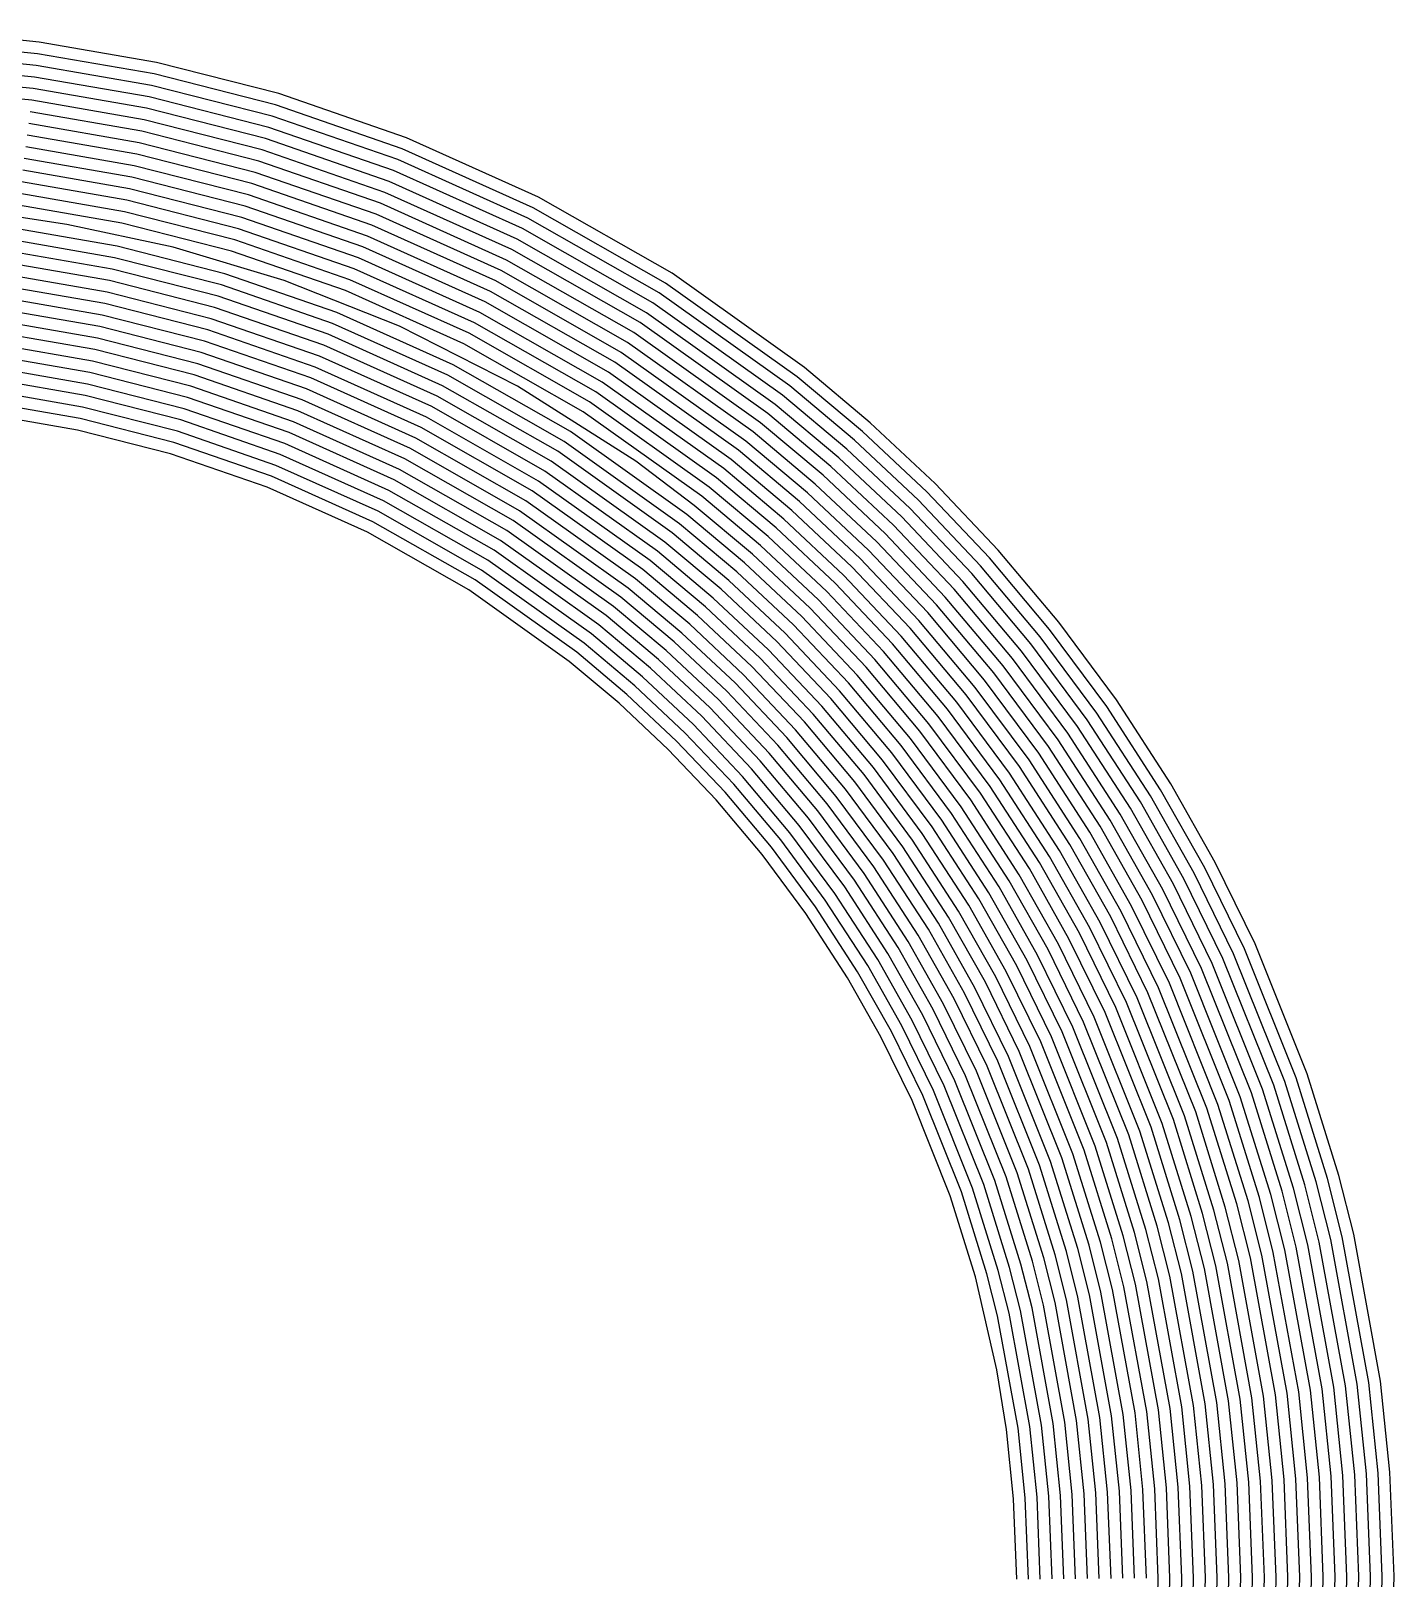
# Model space of a CAD drawing. Header units: metres. Extents: x -19 to 19, y -19.6 to 19.6.
# Drawn here: x -9.493 to -6.024, y -15.662 to -11.725 of the extents above; entities that cross this region are included whole.
import ezdxf

# ---------------------------------------------------------------- set-up
doc = ezdxf.new("R2010")
doc.units = ezdxf.units.M

msp = doc.modelspace()

# ---------------------------------------------------------------- linework, layer by layer
for p, q in [((-9.472871, -11.753523, 0.175655), (-9.762797, -11.725311, 0.178022)), ((-9.476614, -11.783189, 0.173079), (-9.764657, -11.75516, 0.175435)), ((-9.173959, -11.805297, 0.17131), (-9.472871, -11.753523, 0.175655)), ((-9.480357, -11.812854, 0.170503), (-9.766518, -11.785009, 0.172848)), ((-9.18023, -11.83453, 0.168762), (-9.476614, -11.783189, 0.173079)), ((-8.862153, -11.884864, 0.164595), (-9.173959, -11.805297, 0.17131)), ((-9.487842, -11.872185, 0.16535), (-9.770238, -11.844708, 0.167674)), ((-9.484099, -11.84252, 0.167926), (-9.768378, -11.814858, 0.170261)), ((-9.192771, -11.892994, 0.163667), (-9.484099, -11.84252, 0.167926)), ((-9.1865, -11.863762, 0.166214), (-9.480357, -11.812854, 0.170503)), ((-8.870777, -11.913496, 0.162086), (-9.18023, -11.83453, 0.168762)), ((-9.491585, -11.901851, 0.162774), (-9.772099, -11.874557, 0.165086)), ((-9.199042, -11.922227, 0.161119), (-9.487842, -11.872185, 0.16535)), ((-8.8794, -11.942127, 0.159577), (-9.1865, -11.863762, 0.166214)), ((-8.537687, -11.997171, 0.155052), (-8.862153, -11.884864, 0.164595)), ((-9.205313, -11.951459, 0.158572), (-9.491585, -11.901851, 0.162774)), ((-8.896647, -11.999389, 0.154559), (-9.199042, -11.922227, 0.161119)), ((-8.888023, -11.970758, 0.157068), (-9.192771, -11.892994, 0.163667)), ((-8.548759, -12.024954, 0.152602), (-8.870777, -11.913496, 0.162086)), ((-9.217854, -12.009924, 0.153477), (-9.499071, -11.961182, 0.157621)), ((-9.211583, -11.980692, 0.156024), (-9.495328, -11.931516, 0.160197)), ((-8.90527, -12.02802, 0.15205), (-9.205313, -11.951459, 0.158572)), ((-8.559831, -12.052736, 0.150151), (-8.8794, -11.942127, 0.159577)), ((-9.224125, -12.039157, 0.150929), (-9.502814, -11.990848, 0.155045)), ((-8.913893, -12.056651, 0.149541), (-9.211583, -11.980692, 0.156024)), ((-8.581975, -12.1083, 0.14525), (-8.896647, -11.999389, 0.154559)), ((-8.570903, -12.080518, 0.147701), (-8.888023, -11.970758, 0.157068)), ((-8.20137, -12.148371, 0.142072), (-8.537687, -11.997171, 0.155052)), ((-9.230395, -12.068389, 0.148382), (-9.506557, -12.020513, 0.152468)), ((-8.93114, -12.113913, 0.144524), (-9.224125, -12.039157, 0.150929)), ((-8.922517, -12.085282, 0.147032), (-9.217854, -12.009924, 0.153477)), ((-8.593047, -12.136083, 0.142799), (-8.90527, -12.02802, 0.15205)), ((-8.214976, -12.175012, 0.139696), (-8.548759, -12.024954, 0.152602)), ((-9.242937, -12.126854, 0.143287), (-9.514043, -12.079844, 0.147316)), ((-9.236666, -12.097622, 0.145834), (-9.5103, -12.050179, 0.149892)), ((-8.939763, -12.142544, 0.142015), (-9.230395, -12.068389, 0.148382)), ((-8.615191, -12.191647, 0.137898), (-8.922517, -12.085282, 0.147032)), ((-8.604119, -12.163865, 0.140349), (-8.913893, -12.056651, 0.149541)), ((-8.242186, -12.228295, 0.134945), (-8.570903, -12.080518, 0.147701)), ((-8.228581, -12.201654, 0.137321), (-8.559831, -12.052736, 0.150151)), ((-9.249208, -12.156086, 0.140739), (-9.517786, -12.10951, 0.144739)), ((-8.948387, -12.171175, 0.139506), (-9.236666, -12.097622, 0.145834)), ((-8.626263, -12.21943, 0.135448), (-8.93114, -12.113913, 0.144524)), ((-8.255792, -12.254937, 0.132569), (-8.581975, -12.1083, 0.14525)), ((-9.255478, -12.185319, 0.138192), (-9.521529, -12.139175, 0.142163)), ((-8.965633, -12.228437, 0.134488), (-9.249208, -12.156086, 0.140739)), ((-8.95701, -12.199806, 0.136997), (-9.242937, -12.126854, 0.143287)), ((-8.637336, -12.247212, 0.132997), (-8.939763, -12.142544, 0.142015)), ((-8.283003, -12.308219, 0.127817), (-8.604119, -12.163865, 0.140349)), ((-8.269397, -12.281578, 0.130193), (-8.593047, -12.136083, 0.142799)), ((-7.86195, -12.341699, 0.125253), (-8.20137, -12.148371, 0.142072)), ((-9.402043, -12.217982, 0.135349), (-9.529015, -12.198506, 0.13701)), ((-9.261749, -12.214551, 0.135644), (-9.525272, -12.168841, 0.139587)), ((-8.974257, -12.257068, 0.131979), (-9.255478, -12.185319, 0.138192)), ((-8.65948, -12.302776, 0.128096), (-8.95701, -12.199806, 0.136997)), ((-8.648408, -12.274994, 0.130547), (-8.948387, -12.171175, 0.139506)), ((-8.296608, -12.334861, 0.125441), (-8.615191, -12.191647, 0.137898)), ((-7.894282, -12.39206, 0.120705), (-8.228581, -12.201654, 0.137321)), ((-7.878116, -12.366879, 0.122979), (-8.214976, -12.175012, 0.139696)), ((-9.27429, -12.273016, 0.130549), (-9.532757, -12.228172, 0.134434)), ((-9.131173, -12.27573, 0.130323), (-9.402043, -12.217982, 0.135349)), ((-8.98288, -12.285699, 0.12947), (-9.261749, -12.214551, 0.135644)), ((-8.670552, -12.330559, 0.125646), (-8.965633, -12.228437, 0.134488)), ((-8.310213, -12.361502, 0.123065), (-8.626263, -12.21943, 0.135448)), ((-7.910448, -12.417241, 0.118431), (-8.242186, -12.228295, 0.134945)), ((-9.280561, -12.302249, 0.128002), (-9.5365, -12.257837, 0.131858)), ((-9.000127, -12.342961, 0.124452), (-9.27429, -12.273016, 0.130549)), ((-8.849029, -12.360169, 0.122967), (-9.131173, -12.27573, 0.130323)), ((-8.681624, -12.358341, 0.123195), (-8.974257, -12.257068, 0.131979)), ((-8.337424, -12.414785, 0.118313), (-8.648408, -12.274994, 0.130547)), ((-8.323819, -12.388143, 0.120689), (-8.637336, -12.247212, 0.132997)), ((-7.94278, -12.467602, 0.113883), (-8.269397, -12.281578, 0.130193)), ((-7.926614, -12.442421, 0.116157), (-8.255792, -12.254937, 0.132569)), ((-9.293102, -12.360713, 0.122906), (-9.543986, -12.317168, 0.126705)), ((-9.286832, -12.331481, 0.125454), (-9.540243, -12.287503, 0.129281)), ((-9.00875, -12.371592, 0.121943), (-9.280561, -12.302249, 0.128002)), ((-8.692696, -12.386123, 0.120745), (-8.98288, -12.285699, 0.12947)), ((-8.35103, -12.441426, 0.115937), (-8.65948, -12.302776, 0.128096)), ((-7.958946, -12.492783, 0.111609), (-8.283003, -12.308219, 0.127817)), ((-9.299373, -12.389946, 0.120359), (-9.547729, -12.346834, 0.124129)), ((-9.025997, -12.428854, 0.116925), (-9.293102, -12.360713, 0.122906)), ((-9.017373, -12.400223, 0.119434), (-9.286832, -12.331481, 0.125454)), ((-8.71484, -12.441688, 0.115843), (-9.000127, -12.342961, 0.124452)), ((-8.555767, -12.476282, 0.112774), (-8.849029, -12.360169, 0.122967)), ((-8.37824, -12.494709, 0.111185), (-8.681624, -12.358341, 0.123195)), ((-8.364635, -12.468068, 0.113561), (-8.670552, -12.330559, 0.125646)), ((-7.975112, -12.517963, 0.109335), (-8.296608, -12.334861, 0.125441)), ((-7.524477, -12.582018, 0.104001), (-7.86195, -12.341699, 0.125253)), ((-9.305644, -12.419178, 0.117811), (-9.551472, -12.3765, 0.121552)), ((-9.03462, -12.457485, 0.114416), (-9.299373, -12.389946, 0.120359)), ((-8.736984, -12.497252, 0.110942), (-9.017373, -12.400223, 0.119434)), ((-8.725912, -12.46947, 0.113393), (-9.00875, -12.371592, 0.121943)), ((-8.391846, -12.52135, 0.10881), (-8.692696, -12.386123, 0.120745)), ((-8.007443, -12.568325, 0.104787), (-8.323819, -12.388143, 0.120689)), ((-7.991278, -12.543144, 0.107061), (-8.310213, -12.361502, 0.123065)), ((-7.561902, -12.628747, 0.099715), (-7.894282, -12.39206, 0.120705)), ((-7.54319, -12.605382, 0.101858), (-7.878116, -12.366879, 0.122979)), ((-9.318185, -12.477643, 0.112716), (-9.558958, -12.435831, 0.1164)), ((-9.311915, -12.448411, 0.115264), (-9.555215, -12.406165, 0.118976)), ((-9.043244, -12.486116, 0.111907), (-9.305644, -12.419178, 0.117811)), ((-8.748056, -12.525035, 0.108492), (-9.025997, -12.428854, 0.116925)), ((-8.023609, -12.593506, 0.102513), (-8.337424, -12.414785, 0.118313)), ((-7.580615, -12.652111, 0.097572), (-7.910448, -12.417241, 0.118431)), ((-9.324456, -12.506876, 0.110169), (-9.562701, -12.465496, 0.113823)), ((-9.06049, -12.543378, 0.106889), (-9.318185, -12.477643, 0.112716)), ((-9.051867, -12.514747, 0.109398), (-9.311915, -12.448411, 0.115264)), ((-8.759128, -12.552817, 0.106041), (-9.03462, -12.457485, 0.114416)), ((-8.432662, -12.601275, 0.101682), (-8.725912, -12.46947, 0.113393)), ((-8.419056, -12.574633, 0.104058), (-8.71484, -12.441688, 0.115843)), ((-8.25487, -12.628854, 0.099194), (-8.555767, -12.476282, 0.112774)), ((-8.055941, -12.643867, 0.097965), (-8.364635, -12.468068, 0.113561)), ((-8.039775, -12.618686, 0.100239), (-8.35103, -12.441426, 0.115937)), ((-7.618041, -12.69884, 0.093285), (-7.94278, -12.467602, 0.113883)), ((-7.599328, -12.675475, 0.095428), (-7.926614, -12.442421, 0.116157)), ((-9.330727, -12.536108, 0.107621), (-9.566444, -12.495162, 0.111247)), ((-9.069114, -12.572009, 0.104381), (-9.324456, -12.506876, 0.110169)), ((-8.781272, -12.608381, 0.10114), (-9.051867, -12.514747, 0.109398)), ((-8.7702, -12.580599, 0.103591), (-9.043244, -12.486116, 0.111907)), ((-8.446267, -12.627916, 0.099306), (-8.736984, -12.497252, 0.110942)), ((-8.072107, -12.669048, 0.095691), (-8.37824, -12.494709, 0.111185)), ((-7.655466, -12.745568, 0.088999), (-7.975112, -12.517963, 0.109335)), ((-7.636753, -12.722204, 0.091142), (-7.958946, -12.492783, 0.111609)), ((-9.343268, -12.594573, 0.102526), (-9.57393, -12.554493, 0.106095)), ((-9.336997, -12.565341, 0.105074), (-9.570187, -12.524827, 0.108671)), ((-9.077737, -12.60064, 0.101872), (-9.330727, -12.536108, 0.107621)), ((-8.792344, -12.636164, 0.09869), (-9.06049, -12.543378, 0.106889)), ((-8.473478, -12.681199, 0.094554), (-8.759128, -12.552817, 0.106041)), ((-8.459873, -12.654557, 0.09693), (-8.748056, -12.525035, 0.108492)), ((-8.088273, -12.694228, 0.093417), (-8.391846, -12.52135, 0.10881)), ((-7.674179, -12.768933, 0.086855), (-7.991278, -12.543144, 0.107061)), ((-9.349539, -12.623805, 0.099979), (-9.577673, -12.584158, 0.103518)), ((-9.094984, -12.657902, 0.096854), (-9.343268, -12.594573, 0.102526)), ((-9.08636, -12.629271, 0.099363), (-9.336997, -12.565341, 0.105074)), ((-8.803416, -12.663946, 0.096239), (-9.069114, -12.572009, 0.104381)), ((-8.487083, -12.70784, 0.092178), (-8.7702, -12.580599, 0.103591)), ((-8.120605, -12.74459, 0.088869), (-8.419056, -12.574633, 0.104058)), ((-7.711605, -12.815661, 0.082569), (-8.023609, -12.593506, 0.102513)), ((-7.692892, -12.792297, 0.084712), (-8.007443, -12.568325, 0.104787)), ((-7.357501, -12.722155, 0.091429), (-7.524477, -12.582018, 0.104001)), ((-9.35581, -12.653038, 0.097431), (-9.581415, -12.613824, 0.100942)), ((-9.103607, -12.686533, 0.094345), (-9.349539, -12.623805, 0.099979)), ((-8.82556, -12.719511, 0.091338), (-9.08636, -12.629271, 0.099363)), ((-8.814488, -12.691728, 0.093789), (-9.077737, -12.60064, 0.101872)), ((-8.514294, -12.761123, 0.087426), (-8.792344, -12.636164, 0.09869)), ((-8.500689, -12.734481, 0.089802), (-8.781272, -12.608381, 0.10114)), ((-8.152936, -12.794951, 0.084321), (-8.446267, -12.627916, 0.099306)), ((-8.136771, -12.769771, 0.086595), (-8.432662, -12.601275, 0.101682)), ((-7.954422, -12.82035, 0.082046), (-8.25487, -12.628854, 0.099194)), ((-7.730317, -12.839026, 0.080426), (-8.039775, -12.618686, 0.100239)), ((-7.397447, -12.766765, 0.087299), (-7.561902, -12.628747, 0.099715)), ((-7.377474, -12.74446, 0.089364), (-7.54319, -12.605382, 0.101858)), ((-9.368351, -12.711503, 0.092336), (-9.588901, -12.673155, 0.095789)), ((-9.36208, -12.68227, 0.094884), (-9.585158, -12.643489, 0.098366)), ((-9.11223, -12.715164, 0.091836), (-9.35581, -12.653038, 0.097431)), ((-8.836632, -12.747293, 0.088887), (-9.094984, -12.657902, 0.096854)), ((-8.5279, -12.787764, 0.08505), (-8.803416, -12.663946, 0.096239)), ((-8.169102, -12.820132, 0.082047), (-8.459873, -12.654557, 0.09693)), ((-7.767743, -12.885754, 0.076139), (-8.072107, -12.669048, 0.095691)), ((-7.74903, -12.86239, 0.078282), (-8.055941, -12.643867, 0.097965)), ((-7.437393, -12.811376, 0.08317), (-7.599328, -12.675475, 0.095428)), ((-7.41742, -12.789071, 0.085234), (-7.580615, -12.652111, 0.097572)), ((-9.374622, -12.740735, 0.089789), (-9.592644, -12.70282, 0.093213)), ((-9.129477, -12.772427, 0.086821), (-9.368351, -12.711503, 0.092336)), ((-9.120854, -12.743795, 0.089327), (-9.36208, -12.68227, 0.094884)), ((-8.858776, -12.802856, 0.083977), (-9.11223, -12.715164, 0.091836)), ((-8.847704, -12.775075, 0.086437), (-9.103607, -12.686533, 0.094345)), ((-8.541505, -12.814406, 0.082675), (-8.814488, -12.691728, 0.093789)), ((-8.201434, -12.870493, 0.077499), (-8.487083, -12.70784, 0.092178)), ((-8.185268, -12.845313, 0.079773), (-8.473478, -12.681199, 0.094554)), ((-7.786456, -12.909119, 0.073996), (-8.088273, -12.694228, 0.093417)), ((-7.457366, -12.833681, 0.081105), (-7.618041, -12.69884, 0.093285)), ((-9.1381, -12.801059, 0.084321), (-9.374622, -12.740735, 0.089789)), ((-8.869848, -12.830637, 0.081511), (-9.120854, -12.743795, 0.089327)), ((-8.568716, -12.867688, 0.077923), (-8.836632, -12.747293, 0.088887)), ((-8.55511, -12.841047, 0.080299), (-8.82556, -12.719511, 0.091338)), ((-8.2176, -12.895674, 0.075225), (-8.500689, -12.734481, 0.089802)), ((-7.823881, -12.955847, 0.069709), (-8.120605, -12.74459, 0.088869)), ((-7.497311, -12.878292, 0.076975), (-7.655466, -12.745568, 0.088999)), ((-7.477338, -12.855987, 0.07904), (-7.636753, -12.722204, 0.091142)), ((-7.213676, -12.898306, 0.07539), (-7.377474, -12.74446, 0.089364)), ((-7.192461, -12.877169, 0.077366), (-7.357501, -12.722155, 0.091429)), ((-8.88092, -12.858418, 0.079045), (-9.129477, -12.772427, 0.086821)), ((-8.582321, -12.89433, 0.075547), (-8.847704, -12.775075, 0.086437)), ((-8.249932, -12.946035, 0.070677), (-8.5279, -12.787764, 0.08505)), ((-8.233766, -12.920855, 0.072951), (-8.514294, -12.761123, 0.087426)), ((-7.842594, -12.979212, 0.067566), (-8.136771, -12.769771, 0.086595)), ((-7.537257, -12.922903, 0.072846), (-7.692892, -12.792297, 0.084712)), ((-7.517284, -12.900597, 0.074911), (-7.674179, -12.768933, 0.086855)), ((-7.256106, -12.94058, 0.071438), (-7.41742, -12.789071, 0.085234)), ((-7.234891, -12.919443, 0.073414), (-7.397447, -12.766765, 0.087299)), ((-8.891992, -12.886199, 0.076579), (-9.1381, -12.801059, 0.084321)), ((-8.609532, -12.947612, 0.070795), (-8.869848, -12.830637, 0.081511)), ((-8.595927, -12.920971, 0.073171), (-8.858776, -12.802856, 0.083977)), ((-8.266098, -12.971216, 0.068403), (-8.541505, -12.814406, 0.082675)), ((-7.88002, -13.02594, 0.06328), (-8.169102, -12.820132, 0.082047)), ((-7.861307, -13.002576, 0.065423), (-8.152936, -12.794951, 0.084321)), ((-7.805169, -12.932483, 0.071853), (-7.954422, -12.82035, 0.082046)), ((-7.55723, -12.945208, 0.070781), (-7.711605, -12.815661, 0.082569)), ((-7.277321, -12.961717, 0.069462), (-7.437393, -12.811376, 0.08317)), ((-8.623137, -12.974254, 0.068419), (-8.88092, -12.858418, 0.079045)), ((-8.298429, -13.021578, 0.063855), (-8.568716, -12.867688, 0.077923)), ((-8.282264, -12.996397, 0.066129), (-8.55511, -12.841047, 0.080299)), ((-7.917445, -13.072669, 0.058993), (-8.201434, -12.870493, 0.077499)), ((-7.898732, -13.049305, 0.061136), (-8.185268, -12.845313, 0.079773)), ((-7.597175, -12.989818, 0.066652), (-7.74903, -12.86239, 0.078282)), ((-7.577203, -12.967513, 0.068716), (-7.730317, -12.839026, 0.080426)), ((-7.319751, -13.003991, 0.06551), (-7.477338, -12.855987, 0.07904)), ((-7.298536, -12.982854, 0.067486), (-7.457366, -12.833681, 0.081105)), ((-8.636743, -13.000895, 0.066043), (-8.891992, -12.886199, 0.076579)), ((-8.314595, -13.046758, 0.061581), (-8.582321, -12.89433, 0.075547)), ((-7.936158, -13.096033, 0.05685), (-8.2176, -12.895674, 0.075225)), ((-7.637121, -13.034429, 0.062522), (-7.786456, -12.909119, 0.073996)), ((-7.617148, -13.012124, 0.064587), (-7.767743, -12.885754, 0.076139)), ((-7.362182, -13.046265, 0.061557), (-7.517284, -12.900597, 0.074911)), ((-7.340967, -13.025128, 0.063533), (-7.497311, -12.878292, 0.076975)), ((-7.054291, -13.066375, 0.059943), (-7.213676, -12.898306, 0.07539)), ((-7.031867, -13.046515, 0.06182), (-7.192461, -12.877169, 0.077366)), ((-8.346927, -13.09712, 0.057033), (-8.609532, -12.947612, 0.070795)), ((-8.330761, -13.071939, 0.059307), (-8.595927, -12.920971, 0.073171)), ((-7.973584, -13.142762, 0.052563), (-8.249932, -12.946035, 0.070677)), ((-7.954871, -13.119398, 0.054707), (-8.233766, -12.920855, 0.072951)), ((-7.657094, -13.056734, 0.060458), (-7.805169, -12.932483, 0.071853)), ((-7.404612, -13.088539, 0.057605), (-7.55723, -12.945208, 0.070781)), ((-7.383397, -13.067402, 0.059581), (-7.537257, -12.922903, 0.072846)), ((-7.09914, -13.106095, 0.05619), (-7.256106, -12.94058, 0.071438)), ((-7.076716, -13.086235, 0.058067), (-7.234891, -12.919443, 0.073414)), ((-8.363093, -13.1223, 0.054759), (-8.623137, -12.974254, 0.068419)), ((-7.992296, -13.166126, 0.05042), (-8.266098, -12.971216, 0.068403)), ((-7.69704, -13.101345, 0.056328), (-7.842594, -12.979212, 0.067566)), ((-7.677067, -13.07904, 0.058393), (-7.823881, -12.955847, 0.069709)), ((-7.447042, -13.130813, 0.053653), (-7.597175, -12.989818, 0.066652)), ((-7.425827, -13.109676, 0.055629), (-7.577203, -12.967513, 0.068716)), ((-7.143989, -13.145814, 0.052436), (-7.298536, -12.982854, 0.067486)), ((-7.121565, -13.125955, 0.054313), (-7.277321, -12.961717, 0.069462)), ((-8.379259, -13.147481, 0.052485), (-8.636743, -13.000895, 0.066043)), ((-8.029722, -13.212855, 0.046134), (-8.298429, -13.021578, 0.063855)), ((-8.011009, -13.189491, 0.048277), (-8.282264, -12.996397, 0.066129)), ((-7.736985, -13.145956, 0.052199), (-7.88002, -13.02594, 0.06328)), ((-7.717012, -13.12365, 0.054263), (-7.861307, -13.002576, 0.065423)), ((-7.468257, -13.151949, 0.051677), (-7.617148, -13.012124, 0.064587)), ((-7.188838, -13.185534, 0.048682), (-7.340967, -13.025128, 0.063533)), ((-7.166414, -13.165674, 0.050559), (-7.319751, -13.003991, 0.06551)), ((-8.048435, -13.236219, 0.04399), (-8.314595, -13.046758, 0.061581)), ((-7.756958, -13.168261, 0.050134), (-7.898732, -13.049305, 0.061136)), ((-7.510687, -13.194223, 0.047725), (-7.657094, -13.056734, 0.060458)), ((-7.489472, -13.173086, 0.049701), (-7.637121, -13.034429, 0.062522)), ((-7.233687, -13.225254, 0.044928), (-7.383397, -13.067402, 0.059581)), ((-7.211263, -13.205394, 0.046805), (-7.362182, -13.046265, 0.061557)), ((-6.901391, -13.248128, 0.043023), (-7.054291, -13.066375, 0.059943)), ((-6.877804, -13.229651, 0.04479), (-7.031867, -13.046515, 0.06182)), ((-8.08586, -13.282948, 0.039704), (-8.346927, -13.09712, 0.057033)), ((-8.067148, -13.259584, 0.041847), (-8.330761, -13.071939, 0.059307)), ((-7.796904, -13.212872, 0.046004), (-7.936158, -13.096033, 0.05685)), ((-7.776931, -13.190566, 0.048069), (-7.917445, -13.072669, 0.058993)), ((-7.553117, -13.236497, 0.043773), (-7.69704, -13.101345, 0.056328)), ((-7.531902, -13.21536, 0.045749), (-7.677067, -13.07904, 0.058393)), ((-7.256112, -13.245114, 0.043051), (-7.404612, -13.088539, 0.057605)), ((-6.948565, -13.28508, 0.039491), (-7.09914, -13.106095, 0.05619)), ((-6.924978, -13.266604, 0.041257), (-7.076716, -13.086235, 0.058067)), ((-8.123286, -13.329677, 0.035418), (-8.379259, -13.147481, 0.052485)), ((-8.104573, -13.306312, 0.037561), (-8.363093, -13.1223, 0.054759)), ((-7.836849, -13.257482, 0.041875), (-7.973584, -13.142762, 0.052563)), ((-7.816877, -13.235177, 0.04394), (-7.954871, -13.119398, 0.054707)), ((-7.595548, -13.278771, 0.039821), (-7.736985, -13.145956, 0.052199)), ((-7.574332, -13.257634, 0.041797), (-7.717012, -13.12365, 0.054263)), ((-7.300961, -13.284834, 0.039297), (-7.447042, -13.130813, 0.053653)), ((-7.278536, -13.264974, 0.041174), (-7.425827, -13.109676, 0.055629)), ((-6.99574, -13.322032, 0.035959), (-7.143989, -13.145814, 0.052436)), ((-6.972152, -13.303556, 0.037725), (-7.121565, -13.125955, 0.054313)), ((-7.856822, -13.279787, 0.03981), (-7.992296, -13.166126, 0.05042)), ((-7.616763, -13.299908, 0.037845), (-7.756958, -13.168261, 0.050134)), ((-7.34581, -13.324554, 0.035543), (-7.489472, -13.173086, 0.049701)), ((-7.323385, -13.304694, 0.03742), (-7.468257, -13.151949, 0.051677)), ((-7.042914, -13.358984, 0.032427), (-7.188838, -13.185534, 0.048682)), ((-7.019327, -13.340508, 0.034193), (-7.166414, -13.165674, 0.050559)), ((-7.896768, -13.324398, 0.035681), (-8.029722, -13.212855, 0.046134)), ((-7.876795, -13.302093, 0.037745), (-8.011009, -13.189491, 0.048277)), ((-7.659193, -13.342182, 0.033893), (-7.796904, -13.212872, 0.046004)), ((-7.637978, -13.321045, 0.035869), (-7.776931, -13.190566, 0.048069)), ((-7.390659, -13.364274, 0.03179), (-7.531902, -13.21536, 0.045749)), ((-7.368234, -13.344414, 0.033666), (-7.510687, -13.194223, 0.047725)), ((-7.090088, -13.395937, 0.028895), (-7.233687, -13.225254, 0.044928)), ((-7.066501, -13.37746, 0.030661), (-7.211263, -13.205394, 0.046805)), ((-7.936714, -13.369009, 0.031551), (-8.067148, -13.259584, 0.041847)), ((-7.916741, -13.346703, 0.033616), (-8.048435, -13.236219, 0.04399)), ((-7.701623, -13.384456, 0.029941), (-7.836849, -13.257482, 0.041875)), ((-7.680408, -13.363319, 0.031917), (-7.816877, -13.235177, 0.04394)), ((-7.435508, -13.403994, 0.028036), (-7.574332, -13.257634, 0.041797)), ((-7.413083, -13.384134, 0.029913), (-7.553117, -13.236497, 0.043773)), ((-7.137263, -13.432889, 0.025362), (-7.278536, -13.264974, 0.041174)), ((-7.113676, -13.414413, 0.027129), (-7.256112, -13.245114, 0.043051)), ((-6.755773, -13.444432, 0.024501), (-6.901391, -13.248128, 0.043023)), ((-6.731079, -13.42745, 0.026144), (-6.877804, -13.229651, 0.04479)), ((-7.956686, -13.391314, 0.029486), (-8.08586, -13.282948, 0.039704)), ((-7.744053, -13.42673, 0.025989), (-7.876795, -13.302093, 0.037745)), ((-7.722838, -13.405593, 0.027965), (-7.856822, -13.279787, 0.03981)), ((-7.480357, -13.443713, 0.024282), (-7.616763, -13.299908, 0.037845)), ((-7.457932, -13.423853, 0.026159), (-7.595548, -13.278771, 0.039821)), ((-7.184437, -13.469841, 0.02183), (-7.323385, -13.304694, 0.03742)), ((-7.16085, -13.451365, 0.023596), (-7.300961, -13.284834, 0.039297)), ((-6.829858, -13.495376, 0.019572), (-6.972152, -13.303556, 0.037725)), ((-6.805163, -13.478395, 0.021215), (-6.948565, -13.28508, 0.039491)), ((-6.780468, -13.461413, 0.022858), (-6.924978, -13.266604, 0.041257)), ((-7.996632, -13.435925, 0.025357), (-8.123286, -13.329677, 0.035418)), ((-7.976659, -13.413619, 0.027422), (-8.104573, -13.306312, 0.037561)), ((-7.765268, -13.447866, 0.024013), (-7.896768, -13.324398, 0.035681)), ((-7.525206, -13.483433, 0.020528), (-7.659193, -13.342182, 0.033893)), ((-7.502781, -13.463573, 0.022405), (-7.637978, -13.321045, 0.035869)), ((-7.231612, -13.506793, 0.018298), (-7.368234, -13.344414, 0.033666)), ((-7.208024, -13.488317, 0.020064), (-7.34581, -13.324554, 0.035543)), ((-6.879247, -13.529339, 0.016287), (-7.019327, -13.340508, 0.034193)), ((-6.854552, -13.512357, 0.017929), (-6.99574, -13.322032, 0.035959)), ((-7.807698, -13.49014, 0.020061), (-7.936714, -13.369009, 0.031551)), ((-7.786483, -13.469003, 0.022037), (-7.916741, -13.346703, 0.033616)), ((-7.570054, -13.523153, 0.016774), (-7.701623, -13.384456, 0.029941)), ((-7.54763, -13.503293, 0.018651), (-7.680408, -13.363319, 0.031917)), ((-7.278786, -13.543746, 0.014766), (-7.413083, -13.384134, 0.029913)), ((-7.255199, -13.525269, 0.016532), (-7.390659, -13.364274, 0.03179)), ((-6.928637, -13.563301, 0.013001), (-7.066501, -13.37746, 0.030661)), ((-6.903942, -13.54632, 0.014644), (-7.042914, -13.358984, 0.032427)), ((-7.850129, -13.532414, 0.016109), (-7.976659, -13.413619, 0.027422)), ((-7.828913, -13.511277, 0.018085), (-7.956686, -13.391314, 0.029486)), ((-7.592479, -13.543013, 0.014897), (-7.722838, -13.405593, 0.027965)), ((-7.32596, -13.580698, 0.011234), (-7.457932, -13.423853, 0.026159)), ((-7.302373, -13.562222, 0.013), (-7.435508, -13.403994, 0.028036)), ((-6.978026, -13.597264, 0.009715), (-7.113676, -13.414413, 0.027129)), ((-6.953331, -13.580283, 0.011358), (-7.090088, -13.395937, 0.028895)), ((-7.871344, -13.553551, 0.014133), (-7.996632, -13.435925, 0.025357)), ((-7.637328, -13.582733, 0.011143), (-7.765268, -13.447866, 0.024013)), ((-7.614903, -13.562873, 0.01302), (-7.744053, -13.42673, 0.025989)), ((-7.349548, -13.599174, 0.009468), (-7.480357, -13.443713, 0.024282)), ((-7.027415, -13.631227, 0.006429), (-7.16085, -13.451365, 0.023596)), ((-7.002721, -13.614246, 0.008072), (-7.137263, -13.432889, 0.025362)), ((-6.644089, -13.67181, 0.002693), (-6.780468, -13.461413, 0.022858)), ((-6.618385, -13.656388, 0.004205), (-6.755773, -13.444432, 0.024501)), ((-6.59268, -13.640966, 0.005717), (-6.731079, -13.42745, 0.026144)), ((-7.682177, -13.622453, 0.00739), (-7.807698, -13.49014, 0.020061)), ((-7.659752, -13.602593, 0.009266), (-7.786483, -13.469003, 0.022037)), ((-7.396722, -13.636126, 0.005935), (-7.525206, -13.483433, 0.020528)), ((-7.373135, -13.61765, 0.007701), (-7.502781, -13.463573, 0.022405)), ((-7.076805, -13.66519, 0.003144), (-7.208024, -13.488317, 0.020064)), ((-7.05211, -13.648208, 0.004787), (-7.184437, -13.469841, 0.02183)), ((-6.695498, -13.702654, -0.000331), (-6.829858, -13.495376, 0.019572)), ((-6.669793, -13.687232, 0.001181), (-6.805163, -13.478395, 0.021215)), ((-7.727026, -13.662173, 0.003636), (-7.850129, -13.532414, 0.016109)), ((-7.704601, -13.642313, 0.005513), (-7.828913, -13.511277, 0.018085)), ((-7.443896, -13.673078, 0.002403), (-7.570054, -13.523153, 0.016774)), ((-7.420309, -13.654602, 0.004169), (-7.54763, -13.503293, 0.018651)), ((-7.126194, -13.699153, -0.000142), (-7.255199, -13.525269, 0.016532)), ((-7.1015, -13.682171, 0.001501), (-7.231612, -13.506793, 0.018298)), ((-6.746906, -13.733498, -0.003354), (-6.879247, -13.529339, 0.016287)), ((-6.721202, -13.718076, -0.001843), (-6.854552, -13.512357, 0.017929)), ((-7.74945, -13.682033, 0.001759), (-7.871344, -13.553551, 0.014133)), ((-7.491071, -13.710031, -0.001129), (-7.614903, -13.562873, 0.01302)), ((-7.467484, -13.691555, 0.000637), (-7.592479, -13.543013, 0.014897)), ((-7.200279, -13.750097, -0.00507), (-7.32596, -13.580698, 0.011234)), ((-7.175584, -13.733115, -0.003428), (-7.302373, -13.562222, 0.013)), ((-7.150889, -13.716134, -0.001785), (-7.278786, -13.543746, 0.014766)), ((-6.824019, -13.779764, -0.00789), (-6.953331, -13.580283, 0.011358)), ((-6.798315, -13.764342, -0.006378), (-6.928637, -13.563301, 0.013001)), ((-6.772611, -13.74892, -0.004866), (-6.903942, -13.54632, 0.014644)), ((-7.538245, -13.746983, -0.004661), (-7.659752, -13.602593, 0.009266)), ((-7.514658, -13.728507, -0.002895), (-7.637328, -13.582733, 0.011143)), ((-7.249668, -13.784059, -0.008356), (-7.373135, -13.61765, 0.007701)), ((-7.224973, -13.767078, -0.006713), (-7.349548, -13.599174, 0.009468)), ((-6.875428, -13.810609, -0.010914), (-7.002721, -13.614246, 0.008072)), ((-6.849724, -13.795186, -0.009402), (-6.978026, -13.597264, 0.009715)), ((-7.585419, -13.783935, -0.008193), (-7.704601, -13.642313, 0.005513)), ((-7.561832, -13.765459, -0.006427), (-7.682177, -13.622453, 0.00739)), ((-7.299058, -13.818022, -0.011642), (-7.420309, -13.654602, 0.004169)), ((-7.274363, -13.801041, -0.009999), (-7.396722, -13.636126, 0.005935)), ((-6.926837, -13.841453, -0.013938), (-7.05211, -13.648208, 0.004787)), ((-6.901132, -13.826031, -0.012426), (-7.027415, -13.631227, 0.006429)), ((-6.506347, -13.85481, -0.015068), (-6.618385, -13.656388, 0.004205)), ((-6.479767, -13.84094, -0.013691), (-6.59268, -13.640966, 0.005717)), ((-7.632594, -13.820887, -0.011726), (-7.74945, -13.682033, 0.001759)), ((-7.609007, -13.802411, -0.00996), (-7.727026, -13.662173, 0.003636)), ((-7.348447, -13.851985, -0.014927), (-7.467484, -13.691555, 0.000637)), ((-7.323752, -13.835004, -0.013285), (-7.443896, -13.673078, 0.002403)), ((-7.00395, -13.887719, -0.018474), (-7.126194, -13.699153, -0.000142)), ((-6.978245, -13.872297, -0.016962), (-7.1015, -13.682171, 0.001501)), ((-6.952541, -13.856875, -0.01545), (-7.076805, -13.66519, 0.003144)), ((-6.559507, -13.88255, -0.017821), (-6.669793, -13.687232, 0.001181)), ((-6.532927, -13.86868, -0.016445), (-6.644089, -13.67181, 0.002693)), ((-7.397836, -13.885948, -0.018213), (-7.514658, -13.728507, -0.002895)), ((-7.373142, -13.868966, -0.01657), (-7.491071, -13.710031, -0.001129)), ((-7.055358, -13.918563, -0.021497), (-7.175584, -13.733115, -0.003428)), ((-7.029654, -13.903141, -0.019986), (-7.150889, -13.716134, -0.001785)), ((-6.639246, -13.92416, -0.021951), (-6.746906, -13.733498, -0.003354)), ((-6.612666, -13.91029, -0.020575), (-6.721202, -13.718076, -0.001843)), ((-6.586087, -13.89642, -0.019198), (-6.695498, -13.702654, -0.000331)), ((-7.447226, -13.919911, -0.021499), (-7.561832, -13.765459, -0.006427)), ((-7.422531, -13.902929, -0.019856), (-7.538245, -13.746983, -0.004661)), ((-7.106767, -13.949407, -0.024521), (-7.224973, -13.767078, -0.006713)), ((-7.081063, -13.933985, -0.023009), (-7.200279, -13.750097, -0.00507)), ((-6.692406, -13.9519, -0.024705), (-6.798315, -13.764342, -0.006378)), ((-6.665826, -13.93803, -0.023328), (-6.772611, -13.74892, -0.004866)), ((-7.496615, -13.953873, -0.024785), (-7.609007, -13.802411, -0.00996)), ((-7.471921, -13.936892, -0.023142), (-7.585419, -13.783935, -0.008193)), ((-7.158176, -13.980251, -0.027545), (-7.274363, -13.801041, -0.009999)), ((-7.132471, -13.964829, -0.026033), (-7.249668, -13.784059, -0.008356)), ((-6.772145, -13.99351, -0.028835), (-6.875428, -13.810609, -0.010914)), ((-6.745566, -13.97964, -0.027458), (-6.849724, -13.795186, -0.009402)), ((-6.718986, -13.96577, -0.026081), (-6.824019, -13.779764, -0.00789)), ((-7.52131, -13.970855, -0.026427), (-7.632594, -13.820887, -0.011726)), ((-7.235289, -14.026517, -0.032081), (-7.348447, -13.851985, -0.014927)), ((-7.209584, -14.011095, -0.030569), (-7.323752, -13.835004, -0.013285)), ((-7.18388, -13.995673, -0.029057), (-7.299058, -13.818022, -0.011642)), ((-6.851885, -14.03512, -0.032965), (-6.952541, -13.856875, -0.01545)), ((-6.825305, -14.02125, -0.031588), (-6.926837, -13.841453, -0.013938)), ((-6.798725, -14.00738, -0.030211), (-6.901132, -13.826031, -0.012426)), ((-6.405342, -14.06083, -0.03536), (-6.506347, -13.85481, -0.015068)), ((-6.378061, -14.048391, -0.034111), (-6.479767, -13.84094, -0.013691)), ((-7.286697, -14.057361, -0.035105), (-7.397836, -13.885948, -0.018213)), ((-7.260993, -14.041939, -0.033593), (-7.373142, -13.868966, -0.01657)), ((-6.905045, -14.06286, -0.035718), (-7.00395, -13.887719, -0.018474)), ((-6.878465, -14.04899, -0.034341), (-6.978245, -13.872297, -0.016962)), ((-6.459903, -14.085709, -0.037858), (-6.559507, -13.88255, -0.017821)), ((-6.432623, -14.07327, -0.036609), (-6.532927, -13.86868, -0.016445)), ((-7.338106, -14.088205, -0.038129), (-7.447226, -13.919911, -0.021499)), ((-7.312402, -14.072783, -0.036617), (-7.422531, -13.902929, -0.019856)), ((-6.984784, -14.10447, -0.039848), (-7.081063, -13.933985, -0.023009)), ((-6.958204, -14.0906, -0.038471), (-7.055358, -13.918563, -0.021497)), ((-6.931624, -14.07673, -0.037095), (-7.029654, -13.903141, -0.019986)), ((-6.541745, -14.123026, -0.041606), (-6.639246, -13.92416, -0.021951)), ((-6.514465, -14.110587, -0.040357), (-6.612666, -13.91029, -0.020575)), ((-6.487184, -14.098148, -0.039108), (-6.586087, -13.89642, -0.019198)), ((-7.415219, -14.134471, -0.042664), (-7.52131, -13.970855, -0.026427)), ((-7.389515, -14.119049, -0.041152), (-7.496615, -13.953873, -0.024785)), ((-7.36381, -14.103627, -0.03964), (-7.471921, -13.936892, -0.023142)), ((-7.037944, -14.13221, -0.042601), (-7.132471, -13.964829, -0.026033)), ((-7.011364, -14.11834, -0.041225), (-7.106767, -13.949407, -0.024521)), ((-6.623587, -14.160344, -0.045354), (-6.718986, -13.96577, -0.026081)), ((-6.596307, -14.147905, -0.044105), (-6.692406, -13.9519, -0.024705)), ((-6.569026, -14.135466, -0.042855), (-6.665826, -13.93803, -0.023328)), ((-7.117683, -14.17382, -0.046731), (-7.209584, -14.011095, -0.030569)), ((-7.091103, -14.15995, -0.045355), (-7.18388, -13.995673, -0.029057)), ((-7.064524, -14.14608, -0.043978), (-7.158176, -13.980251, -0.027545)), ((-6.705429, -14.197662, -0.049102), (-6.798725, -14.00738, -0.030211)), ((-6.678149, -14.185223, -0.047852), (-6.772145, -13.99351, -0.028835)), ((-6.650868, -14.172783, -0.046603), (-6.745566, -13.97964, -0.027458)), ((-7.170843, -14.20156, -0.049485), (-7.260993, -14.041939, -0.033593)), ((-7.144263, -14.18769, -0.048108), (-7.235289, -14.026517, -0.032081)), ((-6.787271, -14.234979, -0.052849), (-6.878465, -14.04899, -0.034341)), ((-6.75999, -14.22254, -0.0516), (-6.851885, -14.03512, -0.032965)), ((-6.73271, -14.210101, -0.050351), (-6.825305, -14.02125, -0.031588)), ((-6.245387, -14.37909, -0.067266), (-6.378061, -14.048391, -0.034111)), ((-7.250582, -14.24317, -0.053615), (-7.338106, -14.088205, -0.038129)), ((-7.224003, -14.2293, -0.052238), (-7.312402, -14.072783, -0.036617)), ((-7.197423, -14.21543, -0.050862), (-7.286697, -14.057361, -0.035105)), ((-6.869113, -14.272297, -0.056597), (-6.958204, -14.0906, -0.038471)), ((-6.841832, -14.259858, -0.055348), (-6.931624, -14.07673, -0.037095)), ((-6.814552, -14.247419, -0.054099), (-6.905045, -14.06286, -0.035718)), ((-6.330552, -14.408165, -0.070245), (-6.459903, -14.085709, -0.037858)), ((-6.302164, -14.398473, -0.069252), (-6.432623, -14.07327, -0.036609)), ((-6.273776, -14.388781, -0.068259), (-6.405342, -14.06083, -0.03536)), ((-7.303742, -14.27091, -0.056368), (-7.389515, -14.119049, -0.041152)), ((-7.277162, -14.25704, -0.054992), (-7.36381, -14.103627, -0.03964)), ((-6.950955, -14.309615, -0.060345), (-7.037944, -14.13221, -0.042601)), ((-6.923674, -14.297176, -0.059096), (-7.011364, -14.11834, -0.041225)), ((-6.896394, -14.284736, -0.057847), (-6.984784, -14.10447, -0.039848)), ((-6.415717, -14.43724, -0.073224), (-6.541745, -14.123026, -0.041606)), ((-6.387328, -14.427548, -0.072231), (-6.514465, -14.110587, -0.040357)), ((-6.35894, -14.417857, -0.071238), (-6.487184, -14.098148, -0.039108)), ((-7.330322, -14.28478, -0.057745), (-7.415219, -14.134471, -0.042664)), ((-7.005516, -14.334493, -0.062844), (-7.091103, -14.15995, -0.045355)), ((-6.978236, -14.322054, -0.061594), (-7.064524, -14.14608, -0.043978)), ((-6.500881, -14.466315, -0.076204), (-6.623587, -14.160344, -0.045354)), ((-6.472493, -14.456624, -0.075211), (-6.596307, -14.147905, -0.044105)), ((-6.444105, -14.446932, -0.074217), (-6.569026, -14.135466, -0.042855)), ((-7.087358, -14.371811, -0.066591), (-7.170843, -14.20156, -0.049485)), ((-7.060077, -14.359372, -0.065342), (-7.144263, -14.18769, -0.048108)), ((-7.032797, -14.346932, -0.064093), (-7.117683, -14.17382, -0.046731)), ((-6.614434, -14.505082, -0.080176), (-6.73271, -14.210101, -0.050351)), ((-6.586046, -14.495391, -0.079183), (-6.705429, -14.197662, -0.049102)), ((-6.557657, -14.485699, -0.07819), (-6.678149, -14.185223, -0.047852)), ((-6.529269, -14.476007, -0.077197), (-6.650868, -14.172783, -0.046603)), ((-7.1692, -14.409128, -0.070339), (-7.250582, -14.24317, -0.053615)), ((-7.141919, -14.396689, -0.06909), (-7.224003, -14.2293, -0.052238)), ((-7.114639, -14.38425, -0.067841), (-7.197423, -14.21543, -0.050862)), ((-6.699598, -14.534158, -0.083155), (-6.814552, -14.247419, -0.054099)), ((-6.67121, -14.524466, -0.082162), (-6.787271, -14.234979, -0.052849)), ((-6.642822, -14.514774, -0.081169), (-6.75999, -14.22254, -0.0516)), ((-7.251042, -14.446446, -0.074087), (-7.330322, -14.28478, -0.057745)), ((-7.223761, -14.434007, -0.072838), (-7.303742, -14.27091, -0.056368)), ((-7.196481, -14.421568, -0.071588), (-7.277162, -14.25704, -0.054992)), ((-6.784763, -14.563233, -0.086135), (-6.896394, -14.284736, -0.057847)), ((-6.756375, -14.553541, -0.085142), (-6.869113, -14.272297, -0.056597)), ((-6.727987, -14.543849, -0.084149), (-6.841832, -14.259858, -0.055348)), ((-6.869927, -14.592308, -0.089114), (-6.978236, -14.322054, -0.061594)), ((-6.841539, -14.582616, -0.088121), (-6.950955, -14.309615, -0.060345)), ((-6.813151, -14.572924, -0.087128), (-6.923674, -14.297176, -0.059096)), ((-6.955092, -14.621383, -0.092093), (-7.060077, -14.359372, -0.065342)), ((-6.926704, -14.611691, -0.0911), (-7.032797, -14.346932, -0.064093)), ((-6.898316, -14.602, -0.090107), (-7.005516, -14.334493, -0.062844)), ((-7.040256, -14.650458, -0.095073), (-7.141919, -14.396689, -0.06909)), ((-7.011868, -14.640767, -0.09408), (-7.114639, -14.38425, -0.067841)), ((-6.98348, -14.631075, -0.093086), (-7.087358, -14.371811, -0.066591)), ((-6.222662, -14.653512, -0.095354), (-6.302164, -14.398473, -0.069252)), ((-6.19377, -14.645438, -0.094514), (-6.273776, -14.388781, -0.068259)), ((-6.164878, -14.637365, -0.093674), (-6.245387, -14.37909, -0.067266)), ((-7.153809, -14.689225, -0.099045), (-7.251042, -14.446446, -0.074087)), ((-7.125421, -14.679534, -0.098052), (-7.223761, -14.434007, -0.072838)), ((-7.097033, -14.669842, -0.097059), (-7.196481, -14.421568, -0.071588)), ((-7.068645, -14.66015, -0.096066), (-7.1692, -14.409128, -0.070339)), ((-6.367123, -14.693881, -0.099555), (-6.444105, -14.446932, -0.074217)), ((-6.33823, -14.685807, -0.098715), (-6.415717, -14.43724, -0.073224)), ((-6.309338, -14.677733, -0.097875), (-6.387328, -14.427548, -0.072231)), ((-6.280446, -14.66966, -0.097035), (-6.35894, -14.417857, -0.071238)), ((-6.251554, -14.661586, -0.096195), (-6.330552, -14.408165, -0.070245)), ((-6.482691, -14.726176, -0.102916), (-6.557657, -14.485699, -0.07819)), ((-6.453799, -14.718102, -0.102075), (-6.529269, -14.476007, -0.077197)), ((-6.424907, -14.710029, -0.101235), (-6.500881, -14.466315, -0.076204)), ((-6.396015, -14.701955, -0.100395), (-6.472493, -14.456624, -0.075211)), ((-6.59826, -14.758471, -0.106276), (-6.67121, -14.524466, -0.082162)), ((-6.569367, -14.750398, -0.105436), (-6.642822, -14.514774, -0.081169)), ((-6.540475, -14.742324, -0.104596), (-6.614434, -14.505082, -0.080176)), ((-6.511583, -14.73425, -0.103756), (-6.586046, -14.495391, -0.079183)), ((-6.713828, -14.790766, -0.109637), (-6.784763, -14.563233, -0.086135)), ((-6.684936, -14.782693, -0.108796), (-6.756375, -14.553541, -0.085142)), ((-6.656044, -14.774619, -0.107956), (-6.727987, -14.543849, -0.084149)), ((-6.627152, -14.766545, -0.107116), (-6.699598, -14.534158, -0.083155)), ((-6.829397, -14.823062, -0.112997), (-6.898316, -14.602, -0.090107)), ((-6.800505, -14.814988, -0.112157), (-6.869927, -14.592308, -0.089114)), ((-6.771612, -14.806914, -0.111317), (-6.841539, -14.582616, -0.088121)), ((-6.74272, -14.79884, -0.110477), (-6.813151, -14.572924, -0.087128)), ((-6.944965, -14.855357, -0.116358), (-7.011868, -14.640767, -0.09408)), ((-6.916073, -14.847283, -0.115517), (-6.98348, -14.631075, -0.093086)), ((-6.887181, -14.839209, -0.114677), (-6.955092, -14.621383, -0.092093)), ((-6.858289, -14.831135, -0.113837), (-6.926704, -14.611691, -0.0911)), ((-6.126942, -14.786957, -0.109174), (-6.164878, -14.637365, -0.093674)), ((-7.060534, -14.887652, -0.119718), (-7.125421, -14.679534, -0.098052)), ((-7.031642, -14.879578, -0.118878), (-7.097033, -14.669842, -0.097059)), ((-7.002749, -14.871504, -0.118038), (-7.068645, -14.66015, -0.096066)), ((-6.973857, -14.86343, -0.117198), (-7.040256, -14.650458, -0.095073)), ((-6.273155, -14.820415, -0.112687), (-6.309338, -14.677733, -0.097875)), ((-6.243912, -14.813724, -0.111984), (-6.280446, -14.66966, -0.097035)), ((-6.21467, -14.807032, -0.111282), (-6.251554, -14.661586, -0.096195)), ((-6.185427, -14.80034, -0.110579), (-6.222662, -14.653512, -0.095354)), ((-6.156185, -14.793649, -0.109877), (-6.19377, -14.645438, -0.094514)), ((-7.089426, -14.895726, -0.120558), (-7.153809, -14.689225, -0.099045)), ((-6.419367, -14.853873, -0.116199), (-6.453799, -14.718102, -0.102075)), ((-6.390125, -14.847182, -0.115496), (-6.424907, -14.710029, -0.101235)), ((-6.360882, -14.84049, -0.114794), (-6.396015, -14.701955, -0.100395)), ((-6.33164, -14.833799, -0.114091), (-6.367123, -14.693881, -0.099555)), ((-6.302397, -14.827107, -0.113389), (-6.33823, -14.685807, -0.098715)), ((-6.56558, -14.887331, -0.119711), (-6.59826, -14.758471, -0.106276)), ((-6.536337, -14.88064, -0.119009), (-6.569367, -14.750398, -0.105436)), ((-6.507095, -14.873948, -0.118306), (-6.540475, -14.742324, -0.104596)), ((-6.477852, -14.867257, -0.117604), (-6.511583, -14.73425, -0.103756)), ((-6.44861, -14.860565, -0.116901), (-6.482691, -14.726176, -0.102916)), ((-6.711792, -14.920789, -0.123223), (-6.74272, -14.79884, -0.110477)), ((-6.68255, -14.914098, -0.122521), (-6.713828, -14.790766, -0.109637)), ((-6.653307, -14.907406, -0.121818), (-6.684936, -14.782693, -0.108796)), ((-6.624065, -14.900715, -0.121116), (-6.656044, -14.774619, -0.107956)), ((-6.594822, -14.894023, -0.120413), (-6.627152, -14.766545, -0.107116)), ((-6.118222, -15.168557, -0.149405), (-6.185427, -14.80034, -0.110579)), ((-6.088463, -15.164699, -0.148992), (-6.156185, -14.793649, -0.109877)), ((-6.058703, -15.160841, -0.14858), (-6.126942, -14.786957, -0.109174)), ((-6.858005, -14.954247, -0.126735), (-6.887181, -14.839209, -0.114677)), ((-6.828762, -14.947556, -0.126033), (-6.858289, -14.831135, -0.113837)), ((-6.79952, -14.940864, -0.12533), (-6.829397, -14.823062, -0.112997)), ((-6.770277, -14.934173, -0.124628), (-6.800505, -14.814988, -0.112157)), ((-6.741035, -14.927481, -0.123926), (-6.771612, -14.806914, -0.111317)), ((-6.296779, -15.191706, -0.151878), (-6.360882, -14.84049, -0.114794)), ((-6.26702, -15.187848, -0.151466), (-6.33164, -14.833799, -0.114091)), ((-6.23726, -15.18399, -0.151054), (-6.302397, -14.827107, -0.113389)), ((-6.207501, -15.180132, -0.150642), (-6.273155, -14.820415, -0.112687)), ((-6.177741, -15.176273, -0.150229), (-6.243912, -14.813724, -0.111984)), ((-6.147982, -15.172415, -0.149817), (-6.21467, -14.807032, -0.111282)), ((-7.004217, -14.987707, -0.130231), (-7.031642, -14.879578, -0.118878)), ((-6.974975, -14.981015, -0.129536), (-7.002749, -14.871504, -0.118038)), ((-6.945732, -14.974322, -0.128841), (-6.973857, -14.86343, -0.117198)), ((-6.91649, -14.967631, -0.12814), (-6.944965, -14.855357, -0.116358)), ((-6.887247, -14.960939, -0.127438), (-6.916073, -14.847283, -0.115517)), ((-6.445577, -15.210997, -0.15394), (-6.507095, -14.873948, -0.118306)), ((-6.415817, -15.207138, -0.153527), (-6.477852, -14.867257, -0.117604)), ((-6.386058, -15.20328, -0.153115), (-6.44861, -14.860565, -0.116901)), ((-6.356298, -15.199422, -0.152703), (-6.419367, -14.853873, -0.116199)), ((-6.326539, -15.195564, -0.152291), (-6.390125, -14.847182, -0.115496)), ((-7.035244, -15.132268, -0.145555), (-7.089426, -14.895726, -0.120558)), ((-7.03346, -14.994399, -0.130926), (-7.060534, -14.887652, -0.119718)), ((-6.624134, -15.234145, -0.156413), (-6.68255, -14.914098, -0.122521)), ((-6.594374, -15.230287, -0.156001), (-6.653307, -14.907406, -0.121818)), ((-6.564615, -15.226429, -0.155589), (-6.624065, -14.900715, -0.121116)), ((-6.534855, -15.222571, -0.155176), (-6.594822, -14.894023, -0.120413)), ((-6.505096, -15.218713, -0.154764), (-6.56558, -14.887331, -0.119711)), ((-6.475336, -15.214855, -0.154352), (-6.536337, -14.88064, -0.119009)), ((-6.802691, -15.257294, -0.158887), (-6.858005, -14.954247, -0.126735)), ((-6.772932, -15.253436, -0.158475), (-6.828762, -14.947556, -0.126033)), ((-6.743172, -15.249578, -0.158062), (-6.79952, -14.940864, -0.12533)), ((-6.713412, -15.24572, -0.15765), (-6.770277, -14.934173, -0.124628)), ((-6.683653, -15.241862, -0.157238), (-6.741035, -14.927481, -0.123926)), ((-6.653893, -15.238003, -0.156825), (-6.711792, -14.920789, -0.123223)), ((-6.981248, -15.280443, -0.161362), (-7.03346, -14.994399, -0.130926)), ((-6.951489, -15.276585, -0.160948), (-7.004217, -14.987707, -0.130231)), ((-6.921729, -15.272727, -0.160536), (-6.974975, -14.981015, -0.129536)), ((-6.89197, -15.268869, -0.160124), (-6.945732, -14.974322, -0.128841)), ((-6.86221, -15.26501, -0.159711), (-6.91649, -14.967631, -0.12814)), ((-6.832451, -15.261152, -0.159299), (-6.887247, -14.960939, -0.127438)), ((-7.011008, -15.2843, -0.16178), (-7.035244, -15.132268, -0.145555)), ((-6.274347, -15.409411, -0.17531), (-6.296779, -15.191706, -0.151878)), ((-6.244407, -15.407304, -0.175081), (-6.26702, -15.187848, -0.151466)), ((-6.214467, -15.405197, -0.174852), (-6.23726, -15.18399, -0.151054)), ((-6.184528, -15.403089, -0.174623), (-6.207501, -15.180132, -0.150642)), ((-6.154588, -15.400982, -0.174394), (-6.177741, -15.176273, -0.150229)), ((-6.124648, -15.398875, -0.174166), (-6.147982, -15.172415, -0.149817)), ((-6.094708, -15.396768, -0.173937), (-6.118222, -15.168557, -0.149405)), ((-6.064768, -15.39466, -0.173708), (-6.088463, -15.164699, -0.148992)), ((-6.034828, -15.392553, -0.173479), (-6.058703, -15.160841, -0.14858)), ((-6.603686, -15.432591, -0.177827), (-6.624134, -15.234145, -0.156413)), ((-6.573746, -15.430483, -0.177598), (-6.594374, -15.230287, -0.156001)), ((-6.543806, -15.428376, -0.177369), (-6.564615, -15.226429, -0.155589)), ((-6.513866, -15.426269, -0.17714), (-6.534855, -15.222571, -0.155176)), ((-6.483926, -15.424162, -0.176911), (-6.505096, -15.218713, -0.154764)), ((-6.453986, -15.422054, -0.176683), (-6.475336, -15.214855, -0.154352)), ((-6.424047, -15.419947, -0.176454), (-6.445577, -15.210997, -0.15394)), ((-6.394107, -15.41784, -0.176225), (-6.415817, -15.207138, -0.153527)), ((-6.364167, -15.415733, -0.175996), (-6.386058, -15.20328, -0.153115)), ((-6.334227, -15.413625, -0.175767), (-6.356298, -15.199422, -0.152703)), ((-6.304287, -15.411518, -0.175538), (-6.326539, -15.195564, -0.152291)), ((-6.903084, -15.453663, -0.180115), (-6.921729, -15.272727, -0.160536)), ((-6.873145, -15.451556, -0.179886), (-6.89197, -15.268869, -0.160124)), ((-6.843205, -15.449448, -0.179657), (-6.86221, -15.26501, -0.159711)), ((-6.813265, -15.447341, -0.179428), (-6.832451, -15.261152, -0.159299)), ((-6.783325, -15.445234, -0.1792), (-6.802691, -15.257294, -0.158887)), ((-6.753385, -15.443127, -0.178971), (-6.772932, -15.253436, -0.158475)), ((-6.723445, -15.441019, -0.178742), (-6.743172, -15.249578, -0.158062)), ((-6.693505, -15.438912, -0.178513), (-6.713412, -15.24572, -0.15765)), ((-6.663566, -15.436805, -0.178284), (-6.683653, -15.241862, -0.157238)), ((-6.633626, -15.434698, -0.178055), (-6.653893, -15.238003, -0.156825)), ((-6.992904, -15.459985, -0.180801), (-7.011008, -15.2843, -0.16178)), ((-6.962964, -15.457877, -0.180572), (-6.981248, -15.280443, -0.161362)), ((-6.933024, -15.45577, -0.180344), (-6.951489, -15.276585, -0.160948)), ((-6.564624, -15.661309, -0.202803), (-6.573746, -15.430483, -0.177598)), ((-6.534611, -15.661054, -0.202776), (-6.543806, -15.428376, -0.177369)), ((-6.504598, -15.660799, -0.202748), (-6.513866, -15.426269, -0.17714)), ((-6.474585, -15.660544, -0.202721), (-6.483926, -15.424162, -0.176911)), ((-6.444572, -15.660288, -0.202693), (-6.453986, -15.422054, -0.176683)), ((-6.414559, -15.660033, -0.202666), (-6.424047, -15.419947, -0.176454)), ((-6.384546, -15.659778, -0.202639), (-6.394107, -15.41784, -0.176225)), ((-6.354533, -15.659523, -0.202611), (-6.364167, -15.415733, -0.175996)), ((-6.32452, -15.659268, -0.202584), (-6.334227, -15.413625, -0.175767)), ((-6.294506, -15.659013, -0.202557), (-6.304287, -15.411518, -0.175538)), ((-6.264493, -15.658758, -0.202529), (-6.274347, -15.409411, -0.17531)), ((-6.23448, -15.658503, -0.202502), (-6.244407, -15.407304, -0.175081)), ((-6.204467, -15.658248, -0.202474), (-6.214467, -15.405197, -0.174852)), ((-6.174454, -15.657993, -0.202447), (-6.184528, -15.403089, -0.174623)), ((-6.144441, -15.657738, -0.20242), (-6.154588, -15.400982, -0.174394)), ((-6.114428, -15.657483, -0.202392), (-6.124648, -15.398875, -0.174166)), ((-6.084415, -15.657228, -0.202365), (-6.094708, -15.396768, -0.173937)), ((-6.054402, -15.656972, -0.202338), (-6.064768, -15.39466, -0.173708)), ((-6.024389, -15.656717, -0.20231), (-6.034828, -15.392553, -0.173479)), ((-6.984807, -15.66488, -0.203186), (-6.992904, -15.459985, -0.180801)), ((-6.954794, -15.664625, -0.203159), (-6.962964, -15.457877, -0.180572)), ((-6.924781, -15.66437, -0.203131), (-6.933024, -15.45577, -0.180344)), ((-6.894768, -15.664115, -0.203104), (-6.903084, -15.453663, -0.180115)), ((-6.864755, -15.66386, -0.203077), (-6.873145, -15.451556, -0.179886)), ((-6.834742, -15.663605, -0.203049), (-6.843205, -15.449448, -0.179657)), ((-6.804729, -15.663349, -0.203022), (-6.813265, -15.447341, -0.179428)), ((-6.774715, -15.663094, -0.202995), (-6.783325, -15.445234, -0.1792)), ((-6.744702, -15.662839, -0.202967), (-6.753385, -15.443127, -0.178971)), ((-6.714689, -15.662584, -0.20294), (-6.723445, -15.441019, -0.178742)), ((-6.684676, -15.662329, -0.202912), (-6.693505, -15.438912, -0.178513)), ((-6.654663, -15.662074, -0.202885), (-6.663566, -15.436805, -0.178284)), ((-6.62465, -15.661819, -0.202858), (-6.633626, -15.434698, -0.178055)), ((-6.594637, -15.661564, -0.20283), (-6.603686, -15.432591, -0.177827)), ((-6.628812, -15.848381, -0.223519), (-6.62465, -15.661819, -0.202858)), ((-6.598838, -15.849877, -0.223686), (-6.594637, -15.661564, -0.20283)), ((-6.568864, -15.851374, -0.223853), (-6.564624, -15.661309, -0.202803)), ((-6.53889, -15.85287, -0.22402), (-6.534611, -15.661054, -0.202776)), ((-6.508916, -15.854367, -0.224187), (-6.504598, -15.660799, -0.202748)), ((-6.478942, -15.855864, -0.224354), (-6.474585, -15.660544, -0.202721)), ((-6.448968, -15.85736, -0.224521), (-6.444572, -15.660288, -0.202693)), ((-6.418994, -15.858857, -0.224688), (-6.414559, -15.660033, -0.202666)), ((-6.38902, -15.860353, -0.224855), (-6.384546, -15.659778, -0.202639)), ((-6.359046, -15.86185, -0.225022), (-6.354533, -15.659523, -0.202611)), ((-6.329072, -15.863347, -0.225189), (-6.32452, -15.659268, -0.202584)), ((-6.299098, -15.864843, -0.225356), (-6.294506, -15.659013, -0.202557)), ((-6.269124, -15.86634, -0.225523), (-6.264493, -15.658758, -0.202529)), ((-6.23915, -15.867836, -0.22569), (-6.23448, -15.658503, -0.202502)), ((-6.209176, -15.869333, -0.225857), (-6.204467, -15.658248, -0.202474)), ((-6.179202, -15.87083, -0.226024), (-6.174454, -15.657993, -0.202447)), ((-6.149228, -15.872326, -0.226191), (-6.144441, -15.657738, -0.20242)), ((-6.119254, -15.873823, -0.226358), (-6.114428, -15.657483, -0.202392)), ((-6.08928, -15.875319, -0.226525), (-6.084415, -15.657228, -0.202365)), ((-6.059306, -15.876816, -0.226692), (-6.054402, -15.656972, -0.202338)), ((-6.029332, -15.878313, -0.226859), (-6.024389, -15.656717, -0.20231))]:
    msp.add_line(p, q)

doc.saveas('drawing.dxf')
